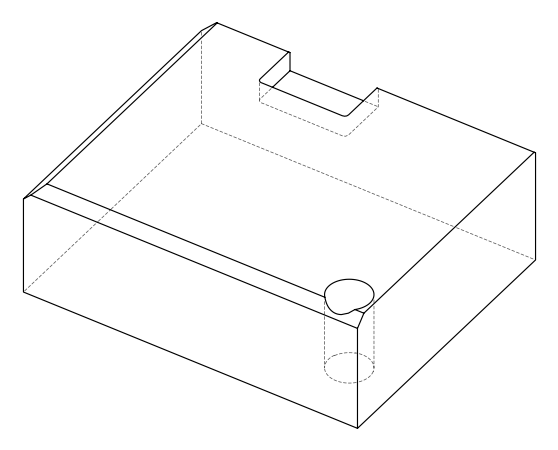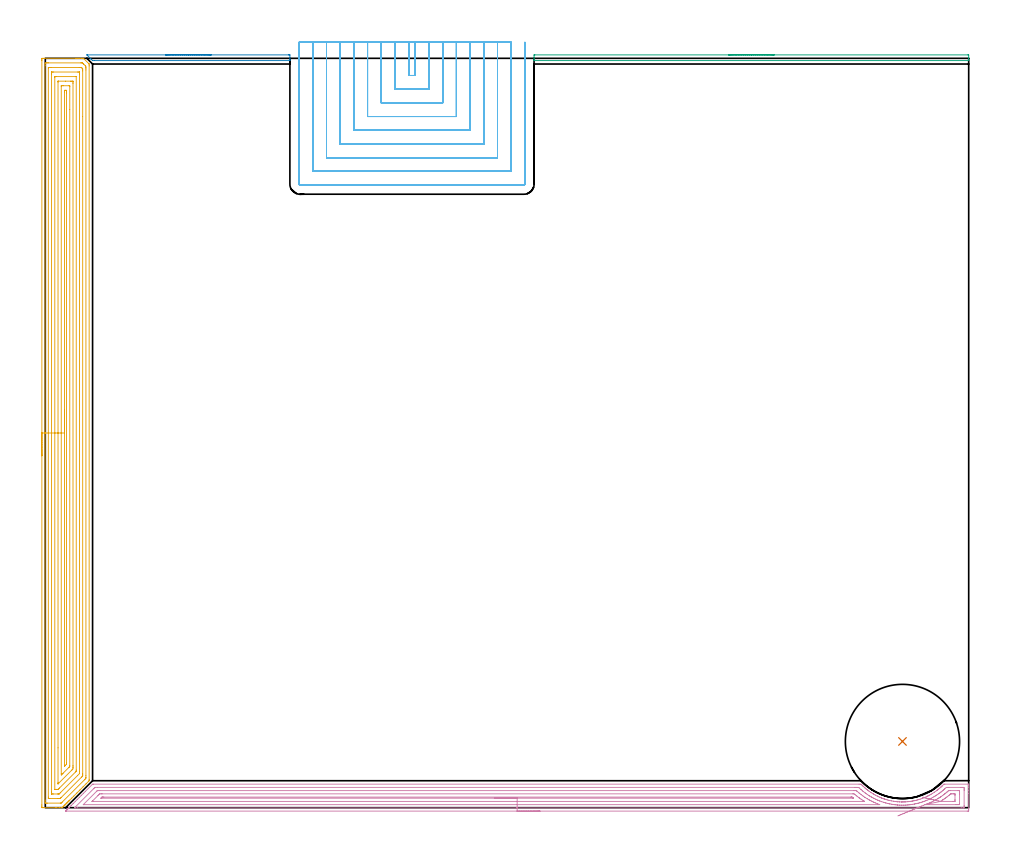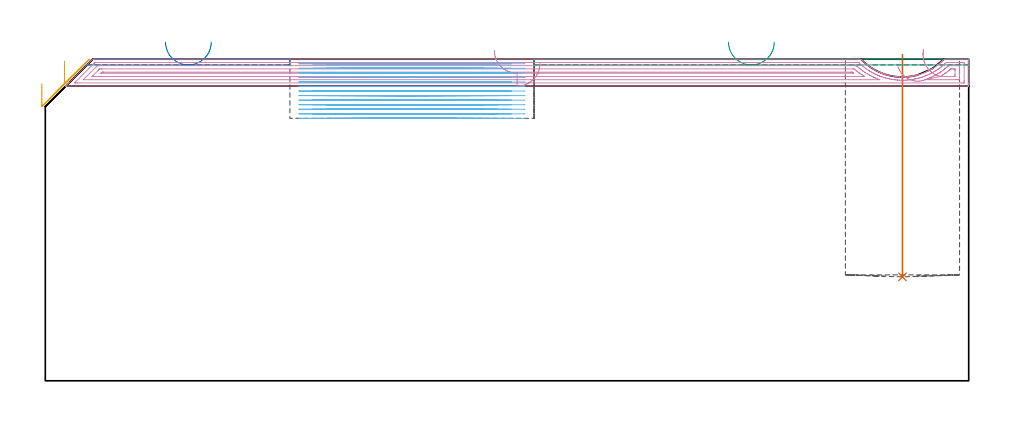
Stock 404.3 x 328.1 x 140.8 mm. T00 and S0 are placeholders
(PLAN: 6 operations, 2 tool changes, 91.8 min)
(1 INDEXABLE_INSERT_DRILL_BLIND_HOLE_FROM_SOLID | STEP1POCKET | NXT0302_038 | 0.39 min | 185909 mm3)
(2 AREA_MILL | FG_CHAMFER_SURFACE | UGT0205_001 | 0.86 min | 285 mm3)
(3 AREA_MILL_1 | FG_CHAMFER_SURFACE_1 | UGT0205_001 | 1.68 min | 602 mm3)
(4 AREA_MILL_2 | FG_CHAMFER_SURFACE_2 | UGT0205_001 | 15.28 min | 27317 mm3)
(5 AREA_MILL_3 | FG_CHAMFER_SURFACE_3 | UGT0205_001 | 21.03 min | 69324 mm3)
(6 MILL_SLOT | SLOT_PARTIAL_RECTANGULAR | NXT0201_009 | Follow Part, ap 2, ae 75% | 52.56 min | 164522 mm3)
(TOOL NXT0302_038 | Index. Insert Drill 50mm [880-D5000L50-04] | D50 PA176 FL200 Z2)
(TOOL UGT0205_001 | Chamfer Mill 20 x 3 x 45 deg. | D20 FL50 Z2)
(TOOL NXT0201_009 | ENDMILL 8mm [2P460-0800-NA 1630] | D8 FL26 Z6)
(OP 1 INDEXABLE_INSERT_DRILL_BLIND_HOLE_FROM_SOLID)
G17 G21 G94 G90
T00 M6
G54
G17 G0 G90 X375.3 Y29. S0 M3
G43 Z150.8 H1
G94 G81 G98 Z45.5 F250. R142.8
G80
M5
M2
(OP 2 AREA_MILL)
G17 G21 G94 G90
T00 M6
G54
G17 G0 G90 X52.65 Y329.6 S1061 M3
G43 Z150.8 H0
Z148.3
G94 G1 X52.688 Z147.428 F250.
X52.802 Z146.563
X52.991 Z145.712
X53.253 Z144.88
X53.587 Z144.074
X53.99 Z143.3
X54.458 Z142.564
X54.99 Z141.872
X55.579 Z141.229
X56.222 Z140.64
X56.914 Z140.108
X57.65 Z139.64
X58.424 Z139.237
X59.23 Z138.903
X60.062 Z138.641
X60.914 Z138.452
X61.778 Z138.338
X62.65 Z138.3
X106.469
X106.727 Y329.598 Z138.302
X107.097 Y329.591 Z138.305
X107.099 Y329.584 Z138.313
X107.1 Y328.35 Z139.545
Y327.63 Z140.27
Y327.407 Z140.492
X107.097 Y327.251 Z140.641
X107.09 Y327.103 Z140.788
X106.916 Y327.1 Z140.8
X21.513
X20.699 Y327.105 Z140.793
X20.694 Y327.106 Z140.792
X20.619 Y327.18 Z140.718
X20.324 Y327.474 Z140.421
X20.172 Y327.627 Z140.271
X20.042 Y327.757 Z140.141
X19.885 Y327.912 Z139.983
X19.725 Y328.074 Z139.824
X18.208 Y329.592 Z138.306
X18.23 Y329.595 Z138.304
X18.384 Y329.6 Z138.3
X62.65
X63.522 Z138.338
X64.386 Z138.452
X65.238 Z138.641
X66.07 Z138.903
X66.876 Z139.237
X67.65 Z139.64
X68.386 Z140.108
X69.078 Z140.64
X69.721 Z141.229
X70.31 Z141.872
X70.842 Z142.564
X71.31 Z143.3
X71.713 Z144.074
X72.047 Z144.88
X72.309 Z145.712
X72.498 Z146.563
X72.612 Z147.428
X72.65 Z148.3
G0 Z150.8
M5
M2
(OP 3 AREA_MILL_1)
G17 G21 G94 G90
T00 M6
G54
G17 G0 G90 X299.15 Y329.6 S1061 M3
G43 Z150.8 H0
Z148.3
G94 G1 X299.188 Z147.428 F250.
X299.302 Z146.563
X299.491 Z145.712
X299.753 Z144.88
X300.087 Z144.074
X300.49 Z143.3
X300.958 Z142.564
X301.49 Z141.872
X302.079 Z141.229
X302.722 Z140.64
X303.414 Z140.108
X304.15 Z139.64
X304.924 Z139.237
X305.73 Z138.903
X306.562 Z138.641
X307.414 Z138.452
X308.278 Z138.338
X309.15 Z138.3
X403.957
X404.147 Y329.598 Z138.302
X404.297 Y329.591 Z138.305
X404.3 Y329.526 Z138.371
Y328.35 Z139.545
Y327.749 Z140.15
Y327.357 Z140.542
Y327.228 Z140.664
X404.29 Y327.103 Z140.788
X404.147 Y327.1 Z140.8
X214.153
X214.01 Y327.103 Z140.788
X214.002 Y327.227 Z140.665
X214. Y327.357 Z140.542
Y327.749 Z140.15
Y328.35 Z139.545
Y329.526 Z138.371
X214.003 Y329.591 Z138.305
X214.153 Y329.598 Z138.302
X214.343 Y329.6 Z138.3
X309.15
X310.022 Z138.338
X310.886 Z138.452
X311.738 Z138.641
X312.57 Z138.903
X313.376 Z139.237
X314.15 Z139.64
X314.886 Z140.108
X315.578 Z140.64
X316.221 Z141.229
X316.81 Z141.872
X317.342 Z142.564
X317.81 Z143.3
X318.213 Z144.074
X318.547 Z144.88
X318.809 Z145.712
X318.998 Z146.563
X319.112 Z147.428
X319.15 Z148.3
G0 Z150.8
M5
M2
(OP 4 AREA_MILL_2)
G17 G21 G94 G90
T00 M6
G54
G17 G0 G90 X216.6 Y-1.5 S1061 M3
G43 Z150.8 H0
Z139.
G94 G1 X216.562 Z138.128 F250.
X216.448 Z137.264
X216.259 Z136.412
X215.997 Z135.58
X215.663 Z134.774
X215.26 Z134.
X214.791 Z133.264
X214.26 Z132.572
X213.671 Z131.929
X213.028 Z131.34
X212.336 Z130.808
X211.6 Z130.34
X210.826 Z129.937
X210.02 Z129.603
X209.188 Z129.341
X208.336 Z129.152
X207.472 Z129.038
X206.6 Z129.
X9.146
X8.928 Y-1.494 Z129.004
X8.919 Y-1.493 Z129.005
X8.928 Y-1.471 Z129.027
X9.285 Y-1.115 Z129.385
X9.462 Y-0.937 Z129.56
X9.524 Y-0.876 Z129.623
X9.698 Y-0.702 Z129.797
X9.758 Y-0.64 Z129.856
X9.822 Y-0.578 Z129.921
X9.993 Y-0.407 Z130.092
X10.055 Y-0.344 Z130.153
X10.12 Y-0.28 Z130.219
X10.288 Y-0.112 Z130.387
X10.351 Y-0.047 Z130.449
X10.418 Y0.018 Z130.517
X11.311 Y0.912 Z131.411
X12.205 Y1.806 Z132.305
X13.099 Y2.699 Z133.198
X13.993 Y3.593 Z134.092
X14.886 Y4.487 Z134.986
X15.78 Y5.381 Z135.88
X16.674 Y6.274 Z136.774
X17.568 Y7.168 Z137.667
X20.581 Y10.181 Z140.679
X20.605 Y10.205 Z140.702
X20.705 Y10.299 Z140.786
X21.143 Y10.3 Z140.8
X356.306
X357.16 Y10.293 Z140.793
X357.2 Y10.255 Z140.755
X357.275 Y10.181 Z140.679
X357.577 Y9.874 Z140.372
X358.018 Y9.438 Z139.937
X358.915 Y8.622 Z139.121
X359.033 Y8.521 Z139.021
X359.434 Y8.187 Z138.685
X359.808 Y7.882 Z138.381
X360.014 Y7.721 Z138.221
X360.082 Y7.669 Z138.169
X360.39 Y7.437 Z137.936
X360.702 Y7.209 Z137.708
X360.775 Y7.158 Z137.657
X360.906 Y7.068 Z137.564
X361.31 Y6.785 Z137.284
X361.454 Y6.689 Z137.189
X361.595 Y6.597 Z137.095
X362.488 Y6.036 Z136.535
X362.563 Y5.992 Z136.491
X362.717 Y5.9 Z136.4
X363.007 Y5.735 Z136.235
X363.048 Y5.712 Z136.212
X363.382 Y5.53 Z136.027
X364.275 Y5.066 Z135.564
X364.35 Y5.029 Z135.526
X364.374 Y5.017 Z135.514
X364.77 Y4.83 Z135.329
X365.168 Y4.652 Z135.148
X365.766 Y4.4 Z134.897
X366.034 Y4.286 Z134.786
X366.062 Y4.275 Z134.774
X366.138 Y4.244 Z134.744
X366.421 Y4.132 Z134.63
X366.955 Y3.941 Z134.438
X367.032 Y3.916 Z134.413
X367.268 Y3.838 Z134.336
X367.478 Y3.77 Z134.265
X367.587 Y3.733 Z134.23
X367.848 Y3.646 Z134.145
X368.372 Y3.492 Z133.99
X368.742 Y3.382 Z133.882
X369.266 Y3.243 Z133.74
X369.387 Y3.214 Z133.712
X369.635 Y3.155 Z133.655
X369.736 Y3.134 Z133.634
X370.528 Y2.971 Z133.466
X371.422 Y2.814 Z133.31
X371.5 Y2.803 Z133.299
X372.315 Y2.689 Z133.187
X372.841 Y2.636 Z133.129
X372.947 Y2.624 Z133.121
X372.972 Y2.621 Z133.119
X373.126 Y2.606 Z133.101
X373.208 Y2.598 Z133.092
X373.288 Y2.594 Z133.085
X374.062 Y2.541 Z133.037
X374.102 Y2.539 Z133.034
X375.01 Y2.512 Z133.007
X375.063 Y2.513 Z133.006
X375.08 Z133.005
X375.13 Z133.006
X375.888 Y2.517 Z133.011
X375.969 Y2.521 Z133.012
X376.431 Y2.54 Z133.036
X376.432 Y2.539
X376.782 Y2.554 Z133.049
X377.675 Y2.624 Z133.121
X377.757 Y2.634 Z133.128
X377.988 Y2.659 Z133.156
X378.568 Y2.727 Z133.22
X378.651 Y2.74 Z133.231
X379.462 Y2.86 Z133.354
X379.544 Y2.876 Z133.369
X379.754 Y2.913 Z133.412
X380.277 Y3.012 Z133.509
X380.355 Y3.027 Z133.524
X381.249 Y3.222 Z133.72
X381.332 Y3.243 Z133.739
X381.356 Y3.248 Z133.745
X381.79 Y3.366 Z133.866
X382.142 Y3.463 Z133.961
X383.035 Y3.737 Z134.235
X383.929 Y4.041 Z134.539
X384.013 Y4.072 Z134.57
X384.179 Y4.132 Z134.63
X384.822 Y4.392 Z134.889
X385.715 Y4.779 Z135.279
X386.248 Y5.028 Z135.525
X386.464 Y5.136 Z135.635
X386.609 Y5.21 Z135.708
X387.141 Y5.495 Z135.991
X387.502 Y5.685 Z136.185
X387.583 Y5.731 Z136.231
X387.882 Y5.9 Z136.4
X388.395 Y6.212 Z136.71
X389.293 Y6.785 Z137.283
X390.182 Y7.418 Z137.917
X390.386 Y7.571 Z138.071
X390.517 Y7.67 Z138.168
X390.716 Y7.829 Z138.325
X391.027 Y8.074 Z138.573
X391.075 Y8.112 Z138.611
X391.627 Y8.573 Z139.073
X391.941 Y8.847 Z139.345
X391.969 Y8.871 Z139.37
X392.057 Y8.953 Z139.452
X392.156 Y9.045 Z139.544
X392.261 Y9.144 Z139.64
X392.355 Y9.23 Z139.729
X392.5 Y9.364 Z139.863
X392.58 Y9.439 Z139.936
X392.653 Y9.509 Z140.008
X392.821 Y9.672 Z140.171
X392.862 Y9.712 Z140.21
X393.371 Y10.227 Z140.726
X393.439 Y10.294 Z140.792
X393.845 Y10.3 Z140.8
X404.123
X404.29 Y10.297 Z140.788
X404.293 Y10.255 Z140.746
X404.3 Y9.854 Z140.353
Y9.552 Z140.051
Y8.847 Z139.342
Y7.605 Z138.102
Y6.179 Z136.674
Y-0.316 Z130.181
X404.296 Y-0.937 Z129.561
X404.292 Y-1.492 Z129.006
X404.236 Y-1.494 Z129.004
X403.676 Y-1.5 Z129.
X206.6
Y-0.086 Z130.414
X13.993
X13.135 Y-0.083 Z130.417
X13.099 Y-0.08 Z130.42
X12.815 Y-0.047 Z130.453
X12.953 Y0.098 Z130.598
X13.099 Y0.248 Z130.748
X21.143 Y8.293 Z138.793
X21.423 Y8.568 Z139.068
X21.709 Y8.847 Z139.347
X22.003 Y8.881 Z139.381
X22.037 Y8.883 Z139.383
X22.892 Y8.886 Z139.386
X354.48
X355.375 Y8.884 Z139.384
X355.413 Y8.883 Z139.383
X356.144 Y8.847 Z139.347
X356.306 Y8.699 Z139.199
X357.114 Y7.958 Z138.458
X357.2 Y7.88 Z138.38
X357.795 Y7.366 Z137.866
X358.094 Y7.122 Z137.622
X358.161 Y7.068 Z137.568
X358.988 Y6.431 Z136.931
X359.08 Y6.363 Z136.863
X359.338 Y6.179 Z136.679
X359.881 Y5.804 Z136.304
X360.667 Y5.289 Z135.789
X360.775 Y5.221 Z135.721
X360.962 Y5.103 Z135.603
X361.669 Y4.685 Z135.185
X361.78 Y4.622 Z135.122
X362.185 Y4.4 Z134.9
X362.563 Y4.201 Z134.701
X362.98 Y3.985 Z134.485
X363.456 Y3.757 Z134.257
X363.986 Y3.511 Z134.011
X364.35 Y3.351 Z133.851
X364.63 Y3.232 Z133.732
X365.244 Y2.982 Z133.482
X365.396 Y2.923 Z133.423
X366.121 Y2.655 Z133.155
X366.138 Y2.649 Z133.149
X366.222 Y2.621 Z133.121
X367.032 Y2.362 Z132.862
X367.41 Y2.245 Z132.745
X367.925 Y2.094 Z132.594
X368.085 Y2.05 Z132.55
X368.747 Y1.875 Z132.375
X368.819 Y1.857 Z132.357
X368.876 Y1.844 Z132.344
X369.392 Y1.732 Z132.232
X369.713 Y1.665 Z132.165
X369.797 Y1.648 Z132.148
X370.607 Y1.502 Z132.002
X370.885 Y1.455 Z131.955
X371.5 Y1.365 Z131.865
X371.927 Y1.307 Z131.807
X372.394 Y1.255 Z131.755
X372.93 Y1.199 Z131.699
X373.117 Y1.183 Z131.683
X373.288 Y1.171 Z131.671
X373.886 Y1.136 Z131.636
X374.182 Y1.124 Z131.624
X374.812 Y1.104 Z131.604
X375.075 Y1.102 Z131.602
X375.707 Y1.103 Z131.603
X375.969 Y1.108 Z131.608
X376.573 Y1.131 Z131.631
X376.863 Y1.146 Z131.646
X377.413 Y1.184 Z131.684
X377.757 Y1.213 Z131.713
X378.231 Y1.259 Z131.759
X378.651 Y1.307 Z131.807
X379.03 Y1.354 Z131.854
X379.544 Y1.429 Z131.929
X379.807 Y1.47 Z131.97
X380.438 Y1.581 Z132.081
X380.566 Y1.604 Z132.104
X381.205 Y1.732 Z132.232
X381.332 Y1.76 Z132.26
X382.036 Y1.921 Z132.421
X382.12 Y1.942 Z132.442
X382.226 Y1.97 Z132.47
X382.735 Y2.114 Z132.614
X383.119 Y2.226 Z132.726
X383.423 Y2.319 Z132.819
X384.013 Y2.506 Z133.006
X384.365 Y2.621 Z133.121
X384.907 Y2.814 Z133.314
X385.412 Y3.008 Z133.508
X385.801 Y3.164 Z133.664
X386.046 Y3.266 Z133.766
X386.615 Y3.511 Z134.011
X386.694 Y3.547 Z134.047
X387.277 Y3.82 Z134.32
X387.588 Y3.972 Z134.472
X387.872 Y4.118 Z134.618
X388.482 Y4.437 Z134.937
X389.028 Y4.746 Z135.246
X389.376 Y4.947 Z135.447
X389.589 Y5.077 Z135.577
X389.933 Y5.289 Z135.789
X390.139 Y5.42 Z135.92
X390.27 Y5.504 Z136.004
X390.677 Y5.774 Z136.274
X391.163 Y6.11 Z136.61
X391.204 Y6.138 Z136.638
X391.26 Y6.179 Z136.679
X391.718 Y6.517 Z137.017
X392.057 Y6.77 Z137.27
X392.225 Y6.901 Z137.401
X392.436 Y7.068 Z137.568
X392.719 Y7.299 Z137.799
X392.951 Y7.492 Z137.992
X393.203 Y7.707 Z138.207
X393.49 Y7.958 Z138.458
X393.676 Y8.125 Z138.625
X393.845 Y8.279 Z138.779
X394.459 Y8.847 Z139.347
X394.705 Y8.88 Z139.38
X394.738 Y8.882 Z139.382
X395.593 Y8.886 Z139.386
X400.956
X401.852 Y8.884 Z139.384
X401.889 Y8.882 Z139.382
X402.29 Y8.847 Z139.347
X402.297 Y8.441 Z138.941
X402.299 Y7.958 Z138.458
X402.3 Y7.548 Z138.048
X402.299 Y0.842 Z131.342
X402.298 Y0.435 Z130.935
X402.29 Y-0.047 Z130.453
X401.923 Y-0.082 Z130.418
X401.889 Y-0.083 Z130.417
X401.033 Y-0.086 Z130.414
X206.6
Y1.328 Z131.828
X16.715 Y1.329 Z131.829
X16.674 Y1.33 Z131.83
X16.657 Y1.332 Z131.832
X16.647 Y1.335 Z131.835
X16.652 Y1.346 Z131.846
X16.659 Y1.358 Z131.858
X16.674 Y1.375 Z131.875
X22.368 Y7.068 Z137.568
X22.652 Y7.346 Z137.846
X22.75 Y7.438 Z137.938
X22.783 Y7.465 Z137.965
X22.83 Y7.467 Z137.967
X22.93 Y7.469 Z137.969
X23.419 Y7.471 Z137.971
X23.824 Y7.472 Z137.972
X354.114 Y7.471 Z137.971
X354.519 Y7.47 Z137.97
X355.012 Y7.467 Z137.967
X355.104 Y7.465 Z137.965
X355.284 Y7.311 Z137.811
X355.413 Y7.2 Z137.7
X355.563 Y7.068 Z137.568
X356.306 Y6.43 Z136.93
X356.615 Y6.179 Z136.679
X357.2 Y5.723 Z136.223
X357.777 Y5.289 Z135.789
X358.094 Y5.063 Z135.563
X358.825 Y4.562 Z135.062
X358.988 Y4.457 Z134.957
X359.078 Y4.4 Z134.9
X359.881 Y3.906 Z134.406
X360.547 Y3.511 Z134.011
X360.775 Y3.382 Z133.882
X361.061 Y3.226 Z133.726
X361.669 Y2.916 Z133.416
X362.256 Y2.621 Z133.121
X362.563 Y2.476 Z132.976
X362.835 Y2.35 Z132.85
X363.456 Y2.086 Z132.586
X364.296 Y1.732 Z132.232
X364.35 Y1.71 Z132.21
X365.359 Y1.337 Z131.837
X365.291 Y1.333 Z131.833
X365.244 Y1.331 Z131.831
X364.755 Y1.329 Z131.829
X364.602
X206.6 Y1.328 Z131.828
Y2.743 Z133.243
X21.021
X20.555 Y2.745 Z133.245
X20.516 Y2.747 Z133.247
X20.51 Y2.75 Z133.25
X20.511 Y2.754 Z133.254
X20.549 Y2.798 Z133.298
X20.61 Y2.861 Z133.361
X20.684 Y2.936 Z133.436
X23.039 Y5.289 Z135.789
X23.436 Y5.676 Z136.176
X23.824 Y6.05 Z136.55
X23.951 Y6.053 Z136.553
X24.718 Y6.057 Z136.557
X24.84
X353.625
X353.749 Y6.056 Z136.556
X354.128 Y6.05 Z136.55
X354.519 Y5.731 Z136.231
X355.058 Y5.289 Z135.789
X355.413 Y5.008 Z135.508
X356.204 Y4.4 Z134.9
X356.306 Y4.323 Z134.823
X356.586 Y4.122 Z134.622
X357.2 Y3.706 Z134.206
X357.496 Y3.511 Z134.011
X358.094 Y3.128 Z133.628
X358.486 Y2.881 Z133.381
X358.62 Y2.795 Z133.295
X358.688 Y2.75 Z133.25
X357.971 Y2.743 Z133.243
X206.6
Y4.157 Z134.657
X24.718
X24.474 Y4.159 Z134.659
X24.405 Y4.161 Z134.661
X24.378 Y4.163 Z134.663
X24.428 Y4.219 Z134.719
X24.54 Y4.34 Z134.84
X24.598 Y4.4 Z134.9
X24.658 Y4.46 Z134.96
X24.718 Y4.519 Z135.019
X24.809 Y4.603 Z135.103
X24.845 Y4.635 Z135.135
X24.881 Y4.637 Z135.137
X25.043 Y4.641 Z135.141
X25.368 Y4.643 Z135.143
X25.612
X352.731
X352.976 Y4.642 Z135.142
X353.138 Y4.639 Z135.139
X353.194 Y4.636 Z135.136
X353.219 Y4.619 Z135.119
X353.273 Y4.579 Z135.079
X353.492 Y4.4 Z134.9
X353.625 Y4.291 Z134.791
X353.737 Y4.197 Z134.697
X353.771 Y4.166 Z134.666
X353.764 Y4.163 Z134.663
X353.736 Y4.159 Z134.659
X353.709 Y4.158 Z134.658
X206.6 Y4.157 Z134.657
X205.728 Z134.695
X204.863 Z134.809
X204.012 Z134.998
X203.18 Z135.26
X202.374 Z135.594
X201.6 Z135.997
X200.864 Z136.465
X200.172 Z136.996
X199.529 Z137.586
X198.94 Z138.229
X198.408 Z138.921
X197.94 Z139.657
X197.537 Z140.431
X197.203 Z141.237
X196.941 Z142.069
X196.752 Z142.92
X196.638 Z143.785
X196.6 Z144.657
G0 Z150.8
X373.296 Y-3.591
Z137.613
G1 X373.616 Y-3.459 Z136.812
X373.999 Y-3.3 Z136.044
X374.443 Y-3.117 Z135.316
X374.944 Y-2.911 Z134.632
X375.497 Y-2.682 Z133.998
X376.1 Y-2.433 Z133.419
X376.748 Y-2.166 Z132.898
X377.434 Y-1.882 Z132.441
X378.155 Y-1.585 Z132.05
X378.905 Y-1.275 Z131.729
X379.678 Y-0.956 Z131.48
X380.468 Y-0.63 Z131.304
X381.269 Y-0.299 Z131.203
X382.075 Y0.033 Z131.179
X382.88 Y0.366 Z131.23
X383.677 Y0.695 Z131.358
X384.462 Y1.019 Z131.56
X385.227 Y1.335 Z131.835
X385.283 Y1.358 Z131.858
X385.349 Y1.383 Z131.883
X385.801 Y1.548 Z132.048
X386.293 Y1.732 Z132.232
X386.58 Y1.845 Z132.345
X386.694 Y1.892 Z132.392
X387.207 Y2.111 Z132.611
X387.588 Y2.276 Z132.776
X387.828 Y2.383 Z132.883
X388.353 Y2.621 Z133.121
X388.44 Y2.663 Z133.163
X388.482 Y2.683 Z133.183
X389.03 Y2.965 Z133.465
X389.376 Y3.145 Z133.645
X389.615 Y3.272 Z133.772
X390.054 Y3.511 Z134.011
X390.192 Y3.587 Z134.087
X390.27 Y3.631 Z134.131
X390.751 Y3.921 Z134.421
X391.163 Y4.171 Z134.671
X391.305 Y4.259 Z134.759
X391.526 Y4.4 Z134.9
X391.847 Y4.609 Z135.109
X392.057 Y4.748 Z135.248
X392.377 Y4.971 Z135.471
X392.828 Y5.289 Z135.789
X392.899 Y5.341 Z135.841
X392.951 Y5.379 Z135.879
X393.407 Y5.725 Z136.225
X393.845 Y6.059 Z136.559
X393.912 Y6.112 Z136.612
X393.994 Y6.179 Z136.679
X394.4 Y6.516 Z137.016
X394.738 Y6.798 Z137.298
X394.883 Y6.924 Z137.424
X395.047 Y7.068 Z137.568
X395.355 Y7.344 Z137.844
X395.454 Y7.43 Z137.93
X395.488 Y7.458 Z137.958
X395.532 Y7.465 Z137.965
X395.632 Y7.467 Z137.967
X396.122 Y7.471 Z137.971
X399.696
X400.101 Y7.469 Z137.969
X400.235 Y7.467 Z137.967
X400.276 Y7.465 Z137.965
X400.29 Y7.398 Z137.898
X400.294 Y7.266 Z137.766
X400.298 Y7.068 Z137.568
X400.3 Y6.871 Z137.371
Y5.981 Z136.481
X400.299 Y1.732 Z132.232
X400.297 Y1.536 Z132.036
X400.29 Y1.342 Z131.842
X400.101 Y1.336 Z131.836
X399.61 Y1.331 Z131.831
X399.207 Y1.329 Z131.829
X398.718
X385.801
X385.311 Y1.33 Z131.83
X385.227 Y1.335 Z131.835
X391.915 Y2.751 Z133.251
X391.92 Y2.757 Z133.257
X391.931 Y2.765 Z133.265
X392.951 Y3.404 Z133.904
X393.016 Y3.446 Z133.946
X393.114 Y3.511 Z134.011
X393.549 Y3.805 Z134.305
X393.845 Y4.008 Z134.508
X394.075 Y4.171 Z134.671
X394.393 Y4.4 Z134.9
X394.591 Y4.546 Z135.046
X394.738 Y4.656 Z135.156
X395.096 Y4.934 Z135.434
X395.551 Y5.289 Z135.789
X395.596 Y5.326 Z135.826
X395.632 Y5.355 Z135.855
X396.083 Y5.731 Z136.231
X396.239 Y5.86 Z136.36
X396.36 Y5.96 Z136.46
X396.44 Y6.023 Z136.523
X396.482 Y6.05 Z136.55
X396.526 Y6.052 Z136.552
X396.65 Y6.055 Z136.555
X397.42 Y6.057 Z136.557
X397.543
X398.217 Y6.05 Z136.55
X398.29 Y6.048 Z136.548
X398.293 Y5.947 Z136.447
X398.297 Y5.732 Z136.232
X398.3 Y5.303 Z135.803
Y3.524 Z134.024
X398.297 Y3.073 Z133.573
X398.293 Y2.854 Z133.354
X398.29 Y2.751 Z133.251
X398.185 Y2.749 Z133.249
X397.42 Y2.743 Z133.243
X397.297
X392.317
X392.057 Y2.745 Z133.245
X391.93 Y2.748 Z133.248
X391.915 Y2.751 Z133.251
X391.095 Y2.941 Z133.48
X390.297 Y3.125 Z133.78
X389.528 Y3.302 Z134.151
X388.793 Y3.472 Z134.59
X388.098 Y3.632 Z135.092
X387.448 Y3.782 Z135.655
X386.849 Y3.92 Z136.274
X386.305 Y4.046 Z136.944
X385.819 Y4.158 Z137.66
X385.396 Y4.255 Z138.417
X385.039 Y4.338 Z139.208
X384.751 Y4.404 Z140.029
X384.533 Y4.454 Z140.872
X384.388 Y4.488 Z141.732
X384.317 Y4.504 Z142.601
X384.319 Z143.474
X384.396 Y4.486 Z144.342
X384.546 Y4.452 Z145.201
G0 Z150.8
M5
M2
(OP 5 AREA_MILL_3)
G17 G21 G94 G90
T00 M6
G54
G17 G0 G90 X-1.5 Y154.05 S1061 M3
G43 Z150.8 H0
Z130.1
G94 G1 Y154.088 Z129.228 F250.
Y154.202 Z128.363
Y154.391 Z127.512
Y154.653 Z126.68
Y154.987 Z125.874
Y155.39 Z125.1
Y155.859 Z124.364
Y156.39 Z123.672
Y156.979 Z123.029
Y157.622 Z122.44
Y158.314 Z121.908
Y159.05 Z121.44
Y159.824 Z121.037
Y160.63 Z120.703
Y161.462 Z120.441
Y162.314 Z120.252
Y163.178 Z120.138
Y164.05 Z120.1
Y327.16
X-1.499 Y327.486 Z120.101
X-1.494 Y328.046 Z120.104
X-1.492 Y328.092 Z120.106
X-0.935 Y328.096 Z120.662
X-0.323 Y328.1 Z121.274
X13.298 Z134.892
X13.853 Z135.45
X14.187 Z135.784
X14.743 Z136.339
X15.077 Z136.672
X15.746 Z137.345
X16.522 Z138.121
X16.69 Y328.099 Z138.282
X16.709 Y328.095 Z138.301
X16.856 Y327.944 Z138.455
X19.08 Y325.721 Z140.679
X19.101 Y325.699 Z140.7
X19.194 Y325.606 Z140.792
X19.2 Y324.806 Z140.8
Y12.225
Y11.805 Z140.785
X19.107 Y11.705 Z140.703
X17.839 Y10.438 Z139.438
X16.559 Y9.159 Z138.158
X15.159 Y7.759 Z136.759
X13.82 Y6.42 Z135.419
X12.48 Y5.08 Z134.079
X11.587 Y4.187 Z133.186
X10.694 Y3.294 Z132.293
X10.629 Y3.228 Z132.226
X10.565 Y3.164 Z132.164
X10.396 Y2.996 Z131.995
X10.333 Y2.931 Z131.929
X10.269 Y2.869 Z131.868
X10.099 Y2.698 Z131.698
X10.036 Y2.635 Z131.633
X9.974 Y2.574 Z131.573
X9.801 Y2.401 Z131.4
X9.74 Y2.338 Z131.336
X9.679 Y2.278 Z131.278
X9.503 Y2.103 Z131.102
X9.443 Y2.042 Z131.04
X9.383 Y1.983 Z130.982
X9.206 Y1.805 Z130.805
X9.147 Y1.745 Z130.743
X9.088 Y1.687 Z130.687
X8.908 Y1.508 Z130.507
X8.85 Y1.449 Z130.447
X8.793 Y1.392 Z130.391
X8.61 Y1.21 Z130.209
X8.553 Y1.152 Z130.15
X8.497 Y1.097 Z130.096
X8.312 Y0.912 Z129.911
X8.257 Y0.856 Z129.854
X8.202 Y0.801 Z129.801
X8.015 Y0.614 Z129.614
X7.96 Y0.559 Z129.557
X7.801 Y0.401 Z129.401
X7.717 Y0.317 Z129.317
X7.516 Y0.115 Z129.114
X7.418 Y0.019 Z129.016
X7.392 Y0.001 Z128.989
X7.014 Y0. Z128.613
X6.181 Z127.776
X4.957 Z126.554
X4.402 Z125.996
X-0.935 Y0.001 Z120.662
X-1.16 Y0.003 Z120.438
X-1.492 Y0.008 Z120.106
X-1.493 Y0.054 Z120.104
X-1.498 Y0.614 Z120.102
X-1.5 Y1.182 Z120.1
Y164.05
X-0.086 Z121.514
Y324.847
X-0.083 Y325.699 Z121.517
X-0.082 Y325.735 Z121.518
X-0.046 Y326.09 Z121.554
X0.447 Y326.098 Z122.047
X0.844 Y326.099 Z122.444
X1.335 Y326.1 Z122.935
X15.568 Z137.168
X15.966 Y326.098 Z137.566
X16.099 Y326.095 Z137.699
X16.205 Y326.09 Z137.805
X16.263 Y326.076 Z137.863
X16.305 Y326.036 Z137.905
X16.65 Y325.699 Z138.25
X16.856 Y325.494 Z138.456
X17.539 Y324.806 Z139.139
X17.746 Y324.593 Z139.346
X17.783 Y323.913 Z139.383
X17.784 Y323.874 Z139.384
X17.786 Y323.02 Z139.386
Y13.97
X17.782 Y13.118 Z139.382
X17.78 Y13.083 Z139.38
X17.746 Y12.807 Z139.346
X17.458 Y12.513 Z139.058
X17.174 Y12.225 Z138.774
X7.351 Y2.401 Z128.951
X7.21 Y2.261 Z128.81
X7.071 Y2.127 Z128.671
X6.946 Y2.01 Z128.546
X6.825 Y2.006 Z128.425
X6.579 Y2.001 Z128.179
X0.844 Z122.444
X0.351 Y2.003 Z121.951
X-0.046 Y2.01 Z121.554
X-0.081 Y2.401 Z121.519
X-0.083 Y2.439 Z121.517
X-0.086 Y3.294 Z121.514
Y164.05
X1.328 Z122.928
X1.329 Y323.913 Z122.929
X1.33 Y324.015 Z122.93
X1.333 Y324.065 Z122.933
X1.334 Y324.083 Z122.934
X1.362 Y324.09 Z122.962
X1.55 Y324.098 Z123.15
X1.734 Y324.099 Z123.334
X2.437 Y324.1 Z124.037
X14.891 Y324.099 Z136.491
X15.077 Y324.098 Z136.677
X15.79 Y324.09 Z137.39
X15.966 Y323.932 Z137.566
X15.986 Y323.913 Z137.586
X16.365 Y323.514 Z137.965
X16.368 Y323.02 Z137.968
X16.371 Y322.614 Z137.971
X16.372 Y302.575 Z137.972
X16.371 Y14.904 Z137.971
Y14.498
X16.367 Y14.011 Z137.967
X16.365 Y13.911 Z137.965
X16.356 Y13.867 Z137.956
X16.326 Y13.834 Z137.926
X16.237 Y13.74 Z137.837
X15.966 Y13.466 Z137.566
X15.793 Y13.292 Z137.393
X6.879 Y4.379 Z128.479
X6.684 Y4.187 Z128.284
X6.516 Y4.027 Z128.116
X6.358 Y4.009 Z127.958
X6.181 Y4.005 Z127.781
X5.478 Y4. Z127.078
X5.292 Z126.892
X1.919 Z123.519
X1.734 Y4.001 Z123.334
X1.548 Y4.003 Z123.148
X1.424 Y4.007 Z123.024
X1.335 Y4.012 Z122.935
X1.333 Y4.052 Z122.933
X1.331 Y4.187 Z122.931
X1.329 Y4.593 Z122.929
X1.328 Y164.05 Z122.928
X2.743 Z124.343
Y321.234
X2.744 Y322.005 Z124.344
X2.747 Y322.058 Z124.347
X2.749 Y322.081 Z124.349
X2.76 Y322.09 Z124.36
X2.866 Y322.094 Z124.466
X3.081 Y322.098 Z124.681
X3.513 Y322.1 Z125.113
X14.214 Z135.814
X14.629 Y322.098 Z136.229
X14.836 Y322.094 Z136.436
X14.939 Y322.09 Z136.539
X14.951 Y322.084 Z136.551
X14.953 Y322.067 Z136.553
X14.955 Y322.03 Z136.555
X14.957 Y321.354 Z136.557
Y321.234
Y15.797
X14.951 Y15.03 Z136.551
X14.948 Y14.904 Z136.548
X14.125 Y14.074 Z135.725
X6.548 Y6.498 Z128.148
X6.181 Y6.134 Z127.781
X6.098 Y6.057 Z127.698
X6.044 Y6.01 Z127.644
X5.939 Y6.007 Z127.539
X5.723 Y6.003 Z127.323
X5.292 Y6. Z126.892
X3.486 Z125.086
X3.071 Y6.002 Z124.671
X2.864 Y6.006 Z124.464
X2.761 Y6.01 Z124.361
X2.749 Y6.016 Z124.349
X2.747 Y6.033 Z124.347
X2.745 Y6.071 Z124.345
X2.743 Y6.746 Z124.343
Y6.866
Y164.05
X4.157 Z125.757
X4.158 Y319.693 Z125.758
X4.161 Y319.94 Z125.761
X4.166 Y320.09 Z125.766
X4.24 Y320.095 Z125.84
X4.402 Y320.099 Z126.002
X4.642 Y320.1 Z126.242
X13.539 Y320.099 Z135.139
X13.542 Y320.096 Z135.142
X13.543 Y320.095 Z135.143
Y16.444
X13.539 Y16.121 Z135.139
X13.536 Y15.964 Z135.136
X13.396 Y15.797 Z134.996
X13.348 Y15.747 Z134.948
X13.298 Y15.696 Z134.898
X6.181 Y8.58 Z127.781
X5.769 Y8.173 Z127.369
X5.609 Y8.02 Z127.209
X5.292 Y8.007 Z126.892
X5.051 Y8.001 Z126.651
X4.402 Y8. Z126.002
X4.161 Y8.001 Z125.761
X4.158 Y8.004 Z125.758
X4.157 Y8.005 Z125.757
Y164.05
X5.571 Z127.171
Y317.662
X5.572 Y317.968 Z127.172
X5.574 Y318.044 Z127.174
X5.577 Y318.08 Z127.177
X5.579 Y318.09 Z127.179
X5.6 Y318.092 Z127.2
X5.746 Y318.098 Z127.346
X8.858 Y318.1 Z130.458
X11.082 Z132.682
X11.519 Y318.099 Z133.119
X11.975 Y318.097 Z133.575
X12.102 Y318.09 Z133.702
X12.122 Y318.082 Z133.722
X12.124 Y318.04 Z133.724
X12.127 Y317.944 Z133.727
X12.128 Y317.662 Z133.728
X12.129 Y317.049 Z133.729
Y18.476
X12.128 Y17.865 Z133.728
X12.126 Y17.583 Z133.726
X12.12 Y16.98 Z133.72
X11.84 Y16.69 Z133.44
X11.68 Y16.528 Z133.28
X11.519 Y16.366 Z133.119
X5.886 Y10.734 Z127.486
X5.589 Y10.438 Z127.189
X5.585 Z127.185
X5.578 Z127.178
X5.577 Y10.47 Z127.177
X5.572 Y11.05 Z127.172
X5.571 Y26.204 Z127.171
Y164.05
X6.985 Z128.585
X6.986 Y315.875 Z128.586
X6.987 Y315.96 Z128.587
X6.991 Y316.047 Z128.591
X6.994 Y316.09 Z128.594
X7.016 Y316.093 Z128.616
X7.071 Y316.096 Z128.671
X7.737 Y316.1 Z129.337
X7.96 Z129.56
X10.407 Y316.098 Z132.007
X10.629 Y316.093 Z132.229
X10.697 Y316.09 Z132.297
X10.708 Y315.96 Z132.308
X10.712 Y315.875 Z132.312
X10.714 Y315.79 Z132.314
X10.715 Y305.717 Z132.315
Y18.39
X10.708 Y18.022 Z132.308
X10.685 Y17.994 Z132.285
X10.629 Y17.931 Z132.229
X10.457 Y17.756 Z132.057
X10.286 Y17.583 Z131.886
X7.784 Y15.081 Z129.384
X7.606 Y14.904 Z129.206
X7.336 Y14.638 Z128.936
X7.071 Y14.379 Z128.671
X6.992 Y14.319 Z128.592
X6.985 Y14.904 Z128.585
Y164.05
X8.399 Z129.999
X8.4 Y313.196 Z130.
X8.402 Y313.646 Z130.002
X8.406 Y314.089 Z130.006
X8.839 Y314.1 Z130.439
X8.85 Z130.45
X9.293 Y314.089 Z130.893
X9.298 Y313.639 Z130.898
X9.3 Y313.196 Z130.9
Y312.744
Y19.81
X9.297 Y19.369 Z130.897
X9.293 Y19.144 Z130.893
X9.284 Y19.043 Z130.884
X9.232 Y18.986 Z130.832
X8.85 Y18.597 Z130.45
X8.79 Y18.537 Z130.39
X8.605 Y18.351 Z130.205
X8.472 Y18.221 Z130.072
X8.429 Y18.182 Z130.029
X8.406 Y18.165 Z130.006
X8.404 Y18.178 Z130.004
X8.401 Y18.272 Z130.001
X8.4 Y18.38 Z130.
X8.399 Y18.476 Z129.999
Y164.05
Y164.922 Z130.038
Y165.787 Z130.151
Y166.638 Z130.34
Y167.47 Z130.603
Y168.276 Z130.936
Y169.05 Z131.339
Y169.786 Z131.808
Y170.478 Z132.339
Y171.121 Z132.928
Y171.71 Z133.572
Y172.242 Z134.264
Y172.71 Z134.999
Y173.113 Z135.773
Y173.447 Z136.579
Y173.709 Z137.411
Y173.898 Z138.263
Y174.012 Z139.128
Y174.05 Z139.999
G0 Z150.8
M5
M2
(OP 6 MILL_SLOT)
G17 G21 G94 G90
T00 M6
G54
G17 G0 G90 X159.1 Y335.1 S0 M3
G43 Z150.8 H1
Z138.808
G94 G1 Y332.1 F250.
Y320.6 F500.
X162.
Y332.1
Y335.1 F250.
X153.1
Y332.1
Y314.6 F500.
X168.
Y332.1
Y335.1 F250.
X147.1
Y332.1
Y308.6 F500.
X174.
Y332.1
Y335.1 F250.
X141.1
Y332.1
Y302.6 F500.
X180.
Y332.1
Y335.1 F250.
X135.1
Y332.1
Y296.6 F500.
X186.
Y332.1
Y335.1 F250.
X129.1
Y332.1
Y290.6 F500.
X192.
Y332.1
Y335.1 F250.
X123.1
Y332.1
Y284.6 F500.
X198.
Y332.1
Y335.1 F250.
X117.1
Y332.1
Y278.6 F500.
X204.
Y332.1
Y335.1 F250.
X111.1
Y332.1
Y273. F500.
G3 X111.5 Y272.6 R0.4
G1 X209.6
G3 X210. Y273. R0.4
G1 Y332.1
Y335.1 F250.
G0 X159.1 Z136.815
G1 Y332.1
Y320.6 F500.
X162.
Y332.1
Y335.1 F250.
X153.1
Y332.1
Y314.6 F500.
X168.
Y332.1
Y335.1 F250.
X147.1
Y332.1
Y308.6 F500.
X174.
Y332.1
Y335.1 F250.
X141.1
Y332.1
Y302.6 F500.
X180.
Y332.1
Y335.1 F250.
X135.1
Y332.1
Y296.6 F500.
X186.
Y332.1
Y335.1 F250.
X129.1
Y332.1
Y290.6 F500.
X192.
Y332.1
Y335.1 F250.
X123.1
Y332.1
Y284.6 F500.
X198.
Y332.1
Y335.1 F250.
X117.1
Y332.1
Y278.6 F500.
X204.
Y332.1
Y335.1 F250.
X111.1
Y332.1
Y273. F500.
G3 X111.5 Y272.6 R0.4
G1 X209.6
G3 X210. Y273. R0.4
G1 Y332.1
Y335.1 F250.
G0 X159.1 Z134.823
G1 Y332.1
Y320.6 F500.
X162.
Y332.1
Y335.1 F250.
X153.1
Y332.1
Y314.6 F500.
X168.
Y332.1
Y335.1 F250.
X147.1
Y332.1
Y308.6 F500.
X174.
Y332.1
Y335.1 F250.
X141.1
Y332.1
Y302.6 F500.
X180.
Y332.1
Y335.1 F250.
X135.1
Y332.1
Y296.6 F500.
X186.
Y332.1
Y335.1 F250.
X129.1
Y332.1
Y290.6 F500.
X192.
Y332.1
Y335.1 F250.
X123.1
Y332.1
Y284.6 F500.
X198.
Y332.1
Y335.1 F250.
X117.1
Y332.1
Y278.6 F500.
X204.
Y332.1
Y335.1 F250.
X111.1
Y332.1
Y273. F500.
G3 X111.5 Y272.6 R0.4
G1 X209.6
G3 X210. Y273. R0.4
G1 Y332.1
Y335.1 F250.
G0 X159.1 Z132.831
G1 Y332.1
Y320.6 F500.
X162.
Y332.1
Y335.1 F250.
X153.1
Y332.1
Y314.6 F500.
X168.
Y332.1
Y335.1 F250.
X147.1
Y332.1
Y308.6 F500.
X174.
Y332.1
Y335.1 F250.
X141.1
Y332.1
Y302.6 F500.
X180.
Y332.1
Y335.1 F250.
X135.1
Y332.1
Y296.6 F500.
X186.
Y332.1
Y335.1 F250.
X129.1
Y332.1
Y290.6 F500.
X192.
Y332.1
Y335.1 F250.
X123.1
Y332.1
Y284.6 F500.
X198.
Y332.1
Y335.1 F250.
X117.1
Y332.1
Y278.6 F500.
X204.
Y332.1
Y335.1 F250.
X111.1
Y332.1
Y273. F500.
G3 X111.5 Y272.6 R0.4
G1 X209.6
G3 X210. Y273. R0.4
G1 Y332.1
Y335.1 F250.
G0 X159.1 Z130.838
G1 Y332.1
Y320.6 F500.
X162.
Y332.1
Y335.1 F250.
X153.1
Y332.1
Y314.6 F500.
X168.
Y332.1
Y335.1 F250.
X147.1
Y332.1
Y308.6 F500.
X174.
Y332.1
Y335.1 F250.
X141.1
Y332.1
Y302.6 F500.
X180.
Y332.1
Y335.1 F250.
X135.1
Y332.1
Y296.6 F500.
X186.
Y332.1
Y335.1 F250.
X129.1
Y332.1
Y290.6 F500.
X192.
Y332.1
Y335.1 F250.
X123.1
Y332.1
Y284.6 F500.
X198.
Y332.1
Y335.1 F250.
X117.1
Y332.1
Y278.6 F500.
X204.
Y332.1
Y335.1 F250.
X111.1
Y332.1
Y273. F500.
G3 X111.5 Y272.6 R0.4
G1 X209.6
G3 X210. Y273. R0.4
G1 Y332.1
Y335.1 F250.
G0 X159.1 Z128.846
G1 Y332.1
Y320.6 F500.
X162.
Y332.1
Y335.1 F250.
X153.1
Y332.1
Y314.6 F500.
X168.
Y332.1
Y335.1 F250.
X147.1
Y332.1
Y308.6 F500.
X174.
Y332.1
Y335.1 F250.
X141.1
Y332.1
Y302.6 F500.
X180.
Y332.1
Y335.1 F250.
X135.1
Y332.1
Y296.6 F500.
X186.
Y332.1
Y335.1 F250.
X129.1
Y332.1
Y290.6 F500.
X192.
Y332.1
Y335.1 F250.
X123.1
Y332.1
Y284.6 F500.
X198.
Y332.1
Y335.1 F250.
X117.1
Y332.1
Y278.6 F500.
X204.
Y332.1
Y335.1 F250.
X111.1
Y332.1
Y273. F500.
G3 X111.5 Y272.6 R0.4
G1 X209.6
G3 X210. Y273. R0.4
G1 Y332.1
Y335.1 F250.
G0 X159.1 Z126.854
G1 Y332.1
Y320.6 F500.
X162.
Y332.1
Y335.1 F250.
X153.1
Y332.1
Y314.6 F500.
X168.
Y332.1
Y335.1 F250.
X147.1
Y332.1
Y308.6 F500.
X174.
Y332.1
Y335.1 F250.
X141.1
Y332.1
Y302.6 F500.
X180.
Y332.1
Y335.1 F250.
X135.1
Y332.1
Y296.6 F500.
X186.
Y332.1
Y335.1 F250.
X129.1
Y332.1
Y290.6 F500.
X192.
Y332.1
Y335.1 F250.
X123.1
Y332.1
Y284.6 F500.
X198.
Y332.1
Y335.1 F250.
X117.1
Y332.1
Y278.6 F500.
X204.
Y332.1
Y335.1 F250.
X111.1
Y332.1
Y273. F500.
G3 X111.5 Y272.6 R0.4
G1 X209.6
G3 X210. Y273. R0.4
G1 Y332.1
Y335.1 F250.
G0 X159.1 Z124.862
G1 Y332.1
Y320.6 F500.
X162.
Y332.1
Y335.1 F250.
X153.1
Y332.1
Y314.6 F500.
X168.
Y332.1
Y335.1 F250.
X147.1
Y332.1
Y308.6 F500.
X174.
Y332.1
Y335.1 F250.
X141.1
Y332.1
Y302.6 F500.
X180.
Y332.1
Y335.1 F250.
X135.1
Y332.1
Y296.6 F500.
X186.
Y332.1
Y335.1 F250.
X129.1
Y332.1
Y290.6 F500.
X192.
Y332.1
Y335.1 F250.
X123.1
Y332.1
Y284.6 F500.
X198.
Y332.1
Y335.1 F250.
X117.1
Y332.1
Y278.6 F500.
X204.
Y332.1
Y335.1 F250.
X111.1
Y332.1
Y273. F500.
G3 X111.5 Y272.6 R0.4
G1 X209.6
G3 X210. Y273. R0.4
G1 Y332.1
Y335.1 F250.
G0 X159.1 Z122.869
G1 Y332.1
Y320.6 F500.
X162.
Y332.1
Y335.1 F250.
X153.1
Y332.1
Y314.6 F500.
X168.
Y332.1
Y335.1 F250.
X147.1
Y332.1
Y308.6 F500.
X174.
Y332.1
Y335.1 F250.
X141.1
Y332.1
Y302.6 F500.
X180.
Y332.1
Y335.1 F250.
X135.1
Y332.1
Y296.6 F500.
X186.
Y332.1
Y335.1 F250.
X129.1
Y332.1
Y290.6 F500.
X192.
Y332.1
Y335.1 F250.
X123.1
Y332.1
Y284.6 F500.
X198.
Y332.1
Y335.1 F250.
X117.1
Y332.1
Y278.6 F500.
X204.
Y332.1
Y335.1 F250.
X111.1
Y332.1
Y273. F500.
G3 X111.5 Y272.6 R0.4
G1 X209.6
G3 X210. Y273. R0.4
G1 Y332.1
Y335.1 F250.
G0 X159.1 Z120.877
G1 Y332.1
Y320.6 F500.
X162.
Y332.1
Y335.1 F250.
X153.1
Y332.1
Y314.6 F500.
X168.
Y332.1
Y335.1 F250.
X147.1
Y332.1
Y308.6 F500.
X174.
Y332.1
Y335.1 F250.
X141.1
Y332.1
Y302.6 F500.
X180.
Y332.1
Y335.1 F250.
X135.1
Y332.1
Y296.6 F500.
X186.
Y332.1
Y335.1 F250.
X129.1
Y332.1
Y290.6 F500.
X192.
Y332.1
Y335.1 F250.
X123.1
Y332.1
Y284.6 F500.
X198.
Y332.1
Y335.1 F250.
X117.1
Y332.1
Y278.6 F500.
X204.
Y332.1
Y335.1 F250.
X111.1
Y332.1
Y273. F500.
G3 X111.5 Y272.6 R0.4
G1 X209.6
G3 X210. Y273. R0.4
G1 Y332.1
Y335.1 F250.
G0 X159.1 Z118.885
G1 Y332.1
Y320.6 F500.
X162.
Y332.1
Y335.1 F250.
X153.1
Y332.1
Y314.6 F500.
X168.
Y332.1
Y335.1 F250.
X147.1
Y332.1
Y308.6 F500.
X174.
Y332.1
Y335.1 F250.
X141.1
Y332.1
Y302.6 F500.
X180.
Y332.1
Y335.1 F250.
X135.1
Y332.1
Y296.6 F500.
X186.
Y332.1
Y335.1 F250.
X129.1
Y332.1
Y290.6 F500.
X192.
Y332.1
Y335.1 F250.
X123.1
Y332.1
Y284.6 F500.
X198.
Y332.1
Y335.1 F250.
X117.1
Y332.1
Y278.6 F500.
X204.
Y332.1
Y335.1 F250.
X111.1
Y332.1
Y273. F500.
G3 X111.5 Y272.6 R0.4
G1 X209.6
G3 X210. Y273. R0.4
G1 Y332.1
Y335.1 F250.
G0 X159.1 Z116.892
G1 Y332.1
Y320.6 F500.
X162.
Y332.1
Y335.1 F250.
X153.1
Y332.1
Y314.6 F500.
X168.
Y332.1
Y335.1 F250.
X147.1
Y332.1
Y308.6 F500.
X174.
Y332.1
Y335.1 F250.
X141.1
Y332.1
Y302.6 F500.
X180.
Y332.1
Y335.1 F250.
X135.1
Y332.1
Y296.6 F500.
X186.
Y332.1
Y335.1 F250.
X129.1
Y332.1
Y290.6 F500.
X192.
Y332.1
Y335.1 F250.
X123.1
Y332.1
Y284.6 F500.
X198.
Y332.1
Y335.1 F250.
X117.1
Y332.1
Y278.6 F500.
X204.
Y332.1
Y335.1 F250.
X111.1
Y332.1
Y273. F500.
G3 X111.5 Y272.6 R0.4
G1 X209.6
G3 X210. Y273. R0.4
G1 Y332.1
Y335.1 F250.
G0 X159.1 Z114.9
G1 Y332.1
Y320.6 F500.
X162.
Y332.1
Y335.1 F250.
X153.1
Y332.1
Y314.6 F500.
X168.
Y332.1
Y335.1 F250.
X147.1
Y332.1
Y308.6 F500.
X174.
Y332.1
Y335.1 F250.
X141.1
Y332.1
Y302.6 F500.
X180.
Y332.1
Y335.1 F250.
X135.1
Y332.1
Y296.6 F500.
X186.
Y332.1
Y335.1 F250.
X129.1
Y332.1
Y290.6 F500.
X192.
Y332.1
Y335.1 F250.
X123.1
Y332.1
Y284.6 F500.
X198.
Y332.1
Y335.1 F250.
X117.1
Y332.1
Y278.6 F500.
X204.
Y332.1
Y335.1 F250.
X111.1
Y332.1
Y273. F500.
G3 X111.5 Y272.6 R0.4
G1 X209.6
G3 X210. Y273. R0.4
G1 Y332.1
Y335.1 F250.
G0 Z150.8
M5
M2
